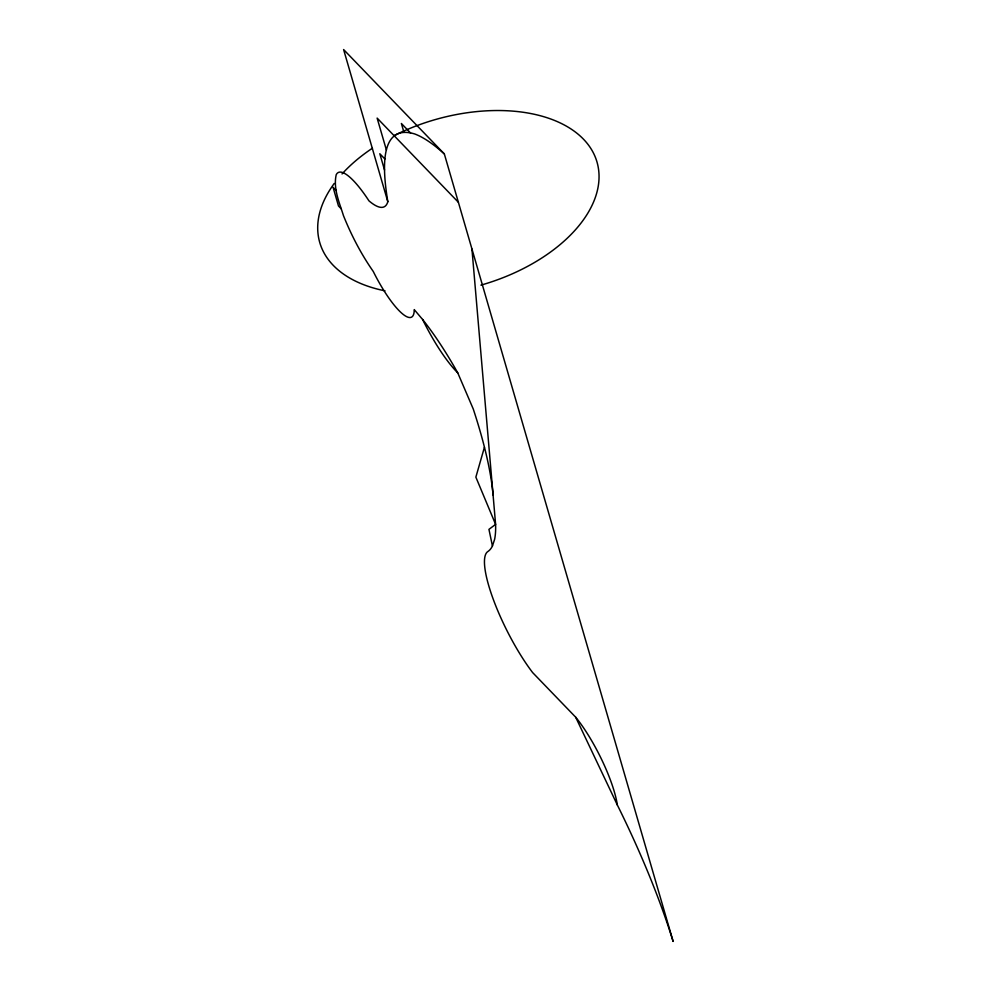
<?xml version="1.0" encoding="UTF-8"?>
<svg xmlns="http://www.w3.org/2000/svg" width="991" height="991" viewBox="0 0 991 991"><rect width="100%" height="100%" fill="white"/><g stroke="black" fill="none" stroke-linecap="round" stroke-linejoin="round"><path stroke-width="1.49" d="M471.951 249.026L495.599 524.363A184.512 44.347 63.2 0 1 494.583 539.463L492.44 545.991A184.512 44.347 63.2 0 1 487.832 551.553A79.429 19.089 63.2 0 0 493.456 599.815A79.429 19.089 63.2 0 0 532.65 672.604L575.66 717.174A65.22 15.683 63.2 0 1 617.331 804.977A269.007 64.663 63.2 0 1 673.124 941.45L444.327 153.915A259.865 62.47 63.2 0 0 414.523 133.896C375.49 122.277 384.483 180.709 387.815 201.718A91.383 21.963 63.2 0 1 368.949 200.839A66.818 16.067 63.2 0 0 336.209 174.738C333.087 188.748 339.405 202.486 343.456 215.617C351.334 235.263 361.145 254.117 373.273 271.484A56.326 13.54 63.2 0 0 414.238 309.601L422.612 319.498A74.251 17.85 63.2 0 0 457.755 372.876L473.252 408.998A262.33 63.065 63.2 0 1 493.072 494.98M484.438 447.214L475.866 477.142L495.599 524.363L488.947 529.367L492.44 545.991M444.327 153.915L343.604 49.55L387.815 201.718M410.534 132.967L401.38 123.479L403.932 132.249M458.375 202.275L377.125 118.09L386.416 150.062M384.88 158.981L379.813 153.741L384.533 169.994M336.37 190.693L333.05 187.262L338.488 205.979L341.238 208.828M575.66 717.174L617.331 804.977M394.071 135.643A144.352 85.858 -16.2 0 1 591.999 150.384A144.352 85.858 -16.2 0 1 480.92 285.135M384.991 290.821A144.352 85.858 -16.2 0 1 334.252 183.446M342.044 173.945A144.352 85.858 -16.2 0 1 372.443 148.192M422.612 319.498A132.844 31.935 63.2 0 1 457.755 372.876"/></g></svg>
